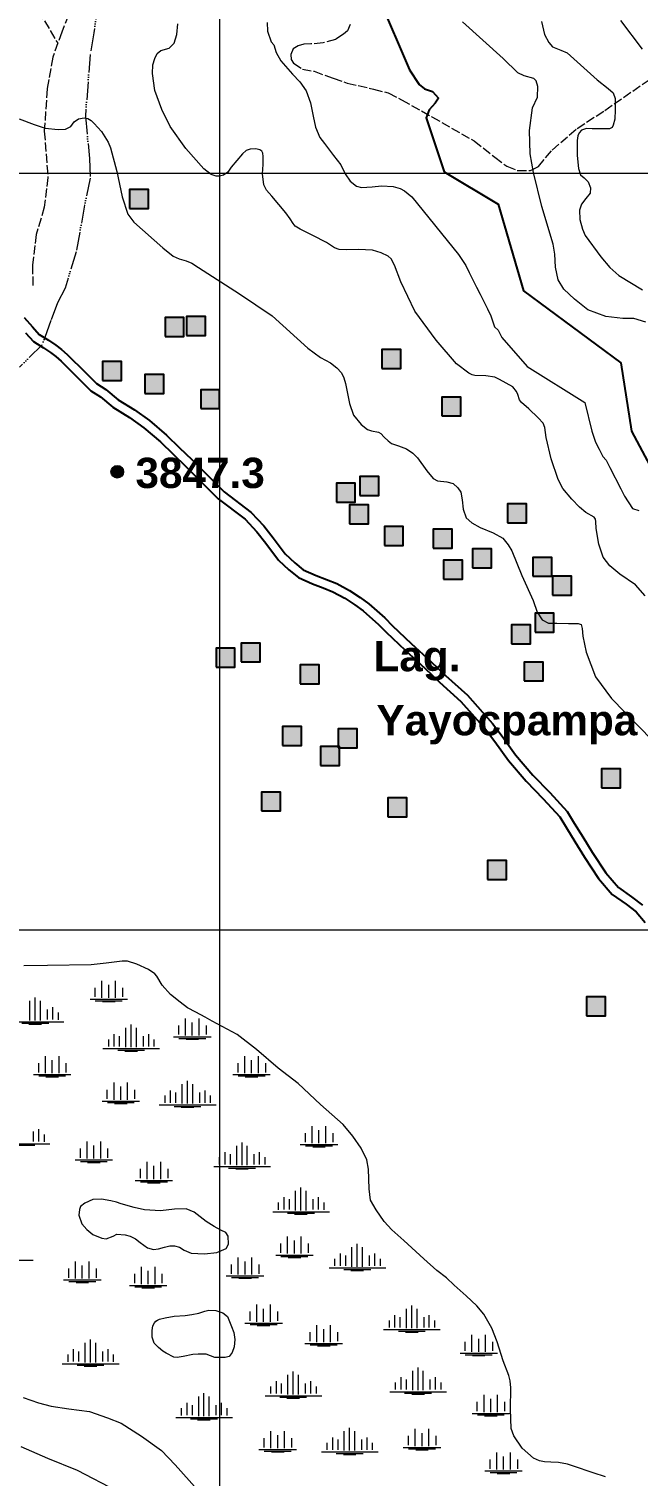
# Model space of a CAD drawing. Header units: metres. Extents: x 405809 to 420020, y 8257398 to 8272141.
# Drawn here: x 410748 to 411553, y 8263278 to 8265190 of the extents above; entities that cross this region are included whole.
import ezdxf

# ---------------------------------------------------------------- set-up
doc = ezdxf.new("R2010")
doc.units = ezdxf.units.M
doc.linetypes.add('ACAD_ISO02W100', pattern=[15, 12, -3])
doc.linetypes.add('ACAD_ISO06W100', pattern=[36, 24, -3, 0, -3, 0, -3, 0, -3])
doc.layers.add('AFIRMADO DOS A MAS VIAS', color=151, linetype='Continuous')
doc.layers.add('VIVIENDAS', color=1, linetype='Continuous')
for name, color, linetype, lineweight in [('BOFEDALES', 112, 'Continuous', 5), ('CAMINOS DE ERRADURA', 210, 'ACAD_ISO06W100', 20), ('CAMINOS1', 7, 'ACAD_ISO02W100', 5), ('COORDENADAS', 30, 'Continuous', 5), ('CURVAS MAESTRAS', 90, 'Continuous', 25), ('CURVAS SECUNDARIS', 46, 'Continuous', 9), ('PERIMETRO DE LA ISLA', 7, 'Continuous', 18), ('texto', 7, 'Continuous', 13)]:
    doc.layers.add(name, color=color, linetype=linetype, lineweight=lineweight)
doc.styles.add('CARLOS', font='arialbd.ttf', dxfattribs={"height": 48})

msp = doc.modelspace()

# ---------------------------------------------------------------- hatches: boundary and pattern name
at = {"layer": 'texto'}
h = msp.add_hatch(color=256, dxfattribs=at)
edge = h.paths.add_edge_path()
edge.add_arc((410864.8, 8264605.2), 8.37, 0, 360)
at = {"layer": 'VIVIENDAS'}
for points in [[(410881, 8264953.1), (410906, 8264953.1), (410906, 8264978.1), (410881, 8264978.1)], [(410927.9, 8264784), (410952.9, 8264784), (410952.9, 8264809), (410927.9, 8264809)], [(410956.4, 8264785.4), (410981.4, 8264785.4), (410981.4, 8264810.4), (410956.4, 8264810.4)], [(411214.6, 8264741.9), (411239.6, 8264741.9), (411239.6, 8264766.9), (411214.6, 8264766.9)], [(410845.4, 8264725.8), (410870.4, 8264725.8), (410870.4, 8264750.8), (410845.4, 8264750.8)], [(410901.4, 8264708.8), (410926.4, 8264708.8), (410926.4, 8264733.8), (410901.4, 8264733.8)], [(410975.1, 8264688.7), (411000.1, 8264688.7), (411000.1, 8264713.7), (410975.1, 8264713.7)], [(411293.9, 8264679), (411318.9, 8264679), (411318.9, 8264704), (411293.9, 8264704)], [(411185.5, 8264573.8), (411210.5, 8264573.8), (411210.5, 8264598.8), (411185.5, 8264598.8)], [(411154.4, 8264565.1), (411179.4, 8264565.1), (411179.4, 8264590.1), (411154.4, 8264590.1)], [(411171.8, 8264536.6), (411196.8, 8264536.6), (411196.8, 8264561.6), (411171.8, 8264561.6)], [(411380.5, 8264537.8), (411405.5, 8264537.8), (411405.5, 8264562.8), (411380.5, 8264562.8)], [(411217.8, 8264508), (411242.8, 8264508), (411242.8, 8264533), (411217.8, 8264533)], [(411282.4, 8264504.3), (411307.4, 8264504.3), (411307.4, 8264529.3), (411282.4, 8264529.3)], [(411334.5, 8264478.3), (411359.5, 8264478.3), (411359.5, 8264503.3), (411334.5, 8264503.3)], [(411296, 8264463.4), (411321, 8264463.4), (411321, 8264488.4), (411296, 8264488.4)], [(411414.1, 8264467.1), (411439.1, 8264467.1), (411439.1, 8264492.1), (411414.1, 8264492.1)], [(411440.1, 8264442.3), (411465.1, 8264442.3), (411465.1, 8264467.3), (411440.1, 8264467.3)], [(411417, 8264393.4), (411442, 8264393.4), (411442, 8264418.4), (411417, 8264418.4)], [(411385.9, 8264378), (411410.9, 8264378), (411410.9, 8264403), (411385.9, 8264403)], [(410995.3, 8264347.2), (411020.3, 8264347.2), (411020.3, 8264372.2), (410995.3, 8264372.2)], [(411028.7, 8264353.9), (411053.7, 8264353.9), (411053.7, 8264378.9), (411028.7, 8264378.9)], [(411106.7, 8264325), (411131.7, 8264325), (411131.7, 8264350), (411106.7, 8264350)], [(411402.6, 8264328.8), (411427.6, 8264328.8), (411427.6, 8264353.8), (411402.6, 8264353.8)], [(411083.3, 8264243.7), (411108.3, 8264243.7), (411108.3, 8264268.7), (411083.3, 8264268.7)], [(411156.9, 8264240.4), (411181.9, 8264240.4), (411181.9, 8264265.4), (411156.9, 8264265.4)], [(411133.5, 8264217), (411158.5, 8264217), (411158.5, 8264242), (411133.5, 8264242)], [(411504.8, 8264187.7), (411529.8, 8264187.7), (411529.8, 8264212.7), (411504.8, 8264212.7)], [(411055.5, 8264157), (411080.5, 8264157), (411080.5, 8264182), (411055.5, 8264182)], [(411222.6, 8264149.2), (411247.6, 8264149.2), (411247.6, 8264174.2), (411222.6, 8264174.2)], [(411354.3, 8264066.4), (411379.3, 8264066.4), (411379.3, 8264091.4), (411354.3, 8264091.4)], [(411485, 8263886.3), (411510, 8263886.3), (411510, 8263911.3), (411485, 8263911.3)]]:
    msp.add_hatch(color=256, dxfattribs=at).paths.add_polyline_path(points)

# ---------------------------------------------------------------- linework, layer by layer
at = {"layer": 'AFIRMADO DOS A MAS VIAS'}
for points in [[(410741.7, 8264809.2), (410752.7, 8264796.9), (410761.8, 8264786.5), (410773.8, 8264779.1), (410783.5, 8264772.6), (410791, 8264766.8), (410798.8, 8264760.3), (410822.8, 8264736.6), (410837.3, 8264721.7), (410849.6, 8264714), (410866.1, 8264700.4), (410887.5, 8264687.1), (410907.2, 8264672.9), (410929.9, 8264653.8), (410947.1, 8264637), (410963.3, 8264621.3), (411006.1, 8264578.7), (411041.7, 8264551.5), (411058.4, 8264533.9), (411070.7, 8264518), (411086.7, 8264496.7), (411099.5, 8264484.8), (411110.6, 8264475.7), (411127.5, 8264468.3), (411141.4, 8264462.9), (411155, 8264457.6), (411171.9, 8264448.5), (411185.9, 8264439.1), (411197.4, 8264430.9), (411218.4, 8264412.3), (411228.7, 8264401.6), (411253.4, 8264378.1), (411279.3, 8264354.6), (411298.7, 8264336.2), (411327.5, 8264310.2), (411360.9, 8264272.7), (411373.4, 8264255.7), (411391.1, 8264231.4), (411414.2, 8264204.3), (411436.5, 8264181.3), (411459.5, 8264156.4), (411468.8, 8264141.1), (411479.9, 8264122.9), (411492.5, 8264102.5), (411510.6, 8264075.1), (411527.2, 8264055.7), (411544.4, 8264043.6), (411558.9, 8264032.4)], [(410743.7, 8264789), (410754, 8264777.2), (410767.3, 8264769), (410776.5, 8264762.9), (410783.5, 8264757.4), (410790.7, 8264751.4), (410814.2, 8264728.2), (410829.7, 8264712.3), (410842.6, 8264704.2), (410859.1, 8264690.7), (410880.8, 8264677.1), (410899.8, 8264663.4), (410921.9, 8264644.9), (410938.7, 8264628.3), (410954.9, 8264612.8), (410998.2, 8264569.7), (411033.7, 8264542.5), (411049.3, 8264526.1), (411061.1, 8264510.7), (411077.8, 8264488.6), (411091.6, 8264475.7), (411104.2, 8264465.4), (411122.9, 8264457.2), (411137.1, 8264451.7), (411149.9, 8264446.7), (411165.7, 8264438.2), (411179, 8264429.2), (411189.9, 8264421.5), (411210.1, 8264403.6), (411220.2, 8264393.1), (411245.2, 8264369.3), (411271.2, 8264345.9), (411290.5, 8264327.4), (411318.9, 8264301.8), (411351.5, 8264265.2), (411363.7, 8264248.6), (411381.7, 8264223.9), (411405.3, 8264196.2), (411427.8, 8264173.1), (411449.9, 8264149.1), (411458.6, 8264134.9), (411469.7, 8264116.6), (411482.3, 8264096.1), (411501, 8264067.9), (411519.1, 8264046.8), (411537.3, 8264033.9), (411550.6, 8264023.6), (411562.6, 8264009.6)]]:
    msp.add_lwpolyline(points, dxfattribs=at)
at = {"layer": 'BOFEDALES'}
for p, q in [((410844.6, 8263910.1), (410844.6, 8263932.7)), ((410862.6, 8263910.1), (410862.6, 8263932.7)), ((410756.4, 8263880.2), (410756.4, 8263910.3)), ((410835.3, 8263923.4), (410835.3, 8263911.2)), ((410853.6, 8263910.1), (410853.6, 8263927.4)), ((410871.8, 8263923.4), (410871.8, 8263911.2)), ((410749.4, 8263880.2), (410749.4, 8263905.9)), ((410756.4, 8263880.2), (410756.4, 8263905.9)), ((410763.4, 8263880.2), (410763.4, 8263905.9)), ((410772.2, 8263894.8), (410772.2, 8263881.3)), ((410779.2, 8263897.6), (410779.2, 8263881.3)), ((410828.8, 8263908.3), (410878.3, 8263908.3)), ((410835.8, 8263906.3), (410871.3, 8263906.3)), ((410845.3, 8263905.1), (410861.9, 8263905.1)), ((410719.1, 8263878.4), (410794.1, 8263878.4)), ((410738.7, 8263876.4), (410774.2, 8263876.4)), ((410748.1, 8263875.2), (410764.8, 8263875.2)), ((410786.5, 8263890.6), (410786.5, 8263881.1)), ((410883.2, 8263844.8), (410883.2, 8263874.9)), ((410945.7, 8263873.7), (410945.7, 8263861.4)), ((410955, 8263860.3), (410955, 8263882.9)), ((410964, 8263860.3), (410964, 8263877.6)), ((410973, 8263860.3), (410973, 8263882.9)), ((410982.3, 8263873.7), (410982.3, 8263861.4)), ((410853.1, 8263855.2), (410853.1, 8263845.7)), ((410860.4, 8263862.2), (410860.4, 8263845.9)), ((410867.4, 8263859.3), (410867.4, 8263845.9)), ((410876.2, 8263844.8), (410876.2, 8263870.5)), ((410883.2, 8263844.8), (410883.2, 8263870.5)), ((410890.2, 8263844.8), (410890.2, 8263870.5)), ((410898.9, 8263859.3), (410898.9, 8263845.9)), ((410905.9, 8263862.2), (410905.9, 8263845.9)), ((410913.2, 8263855.2), (410913.2, 8263845.7)), ((410939.2, 8263858.5), (410988.8, 8263858.5)), ((410946.2, 8263856.5), (410981.8, 8263856.5)), ((410955.7, 8263855.3), (410972.3, 8263855.3)), ((410845.9, 8263843), (410920.8, 8263843)), ((410865.4, 8263841), (410900.9, 8263841)), ((410874.8, 8263839.7), (410891.5, 8263839.7)), ((410760.5, 8263823.9), (410760.5, 8263811.6)), ((410769.8, 8263810.5), (410769.8, 8263833.2)), ((410778.8, 8263810.5), (410778.8, 8263827.8)), ((410787.8, 8263810.5), (410787.8, 8263833.2)), ((410797, 8263823.9), (410797, 8263811.6)), ((411024.1, 8263823.9), (411024.1, 8263811.6)), ((411033.4, 8263810.5), (411033.4, 8263833.2)), ((411042.4, 8263810.5), (411042.4, 8263827.8)), ((411051.4, 8263810.5), (411051.4, 8263833.2)), ((411060.6, 8263823.9), (411060.6, 8263811.6)), ((410754, 8263808.8), (410803.5, 8263808.8)), ((410761, 8263806.8), (410796.5, 8263806.8)), ((410770.5, 8263805.5), (410787.1, 8263805.5)), ((410860.5, 8263775.4), (410860.5, 8263798)), ((410878.5, 8263775.4), (410878.5, 8263798)), ((410950.7, 8263770.4), (410950.7, 8263796.1)), ((410957.7, 8263770.4), (410957.7, 8263800.5)), ((410957.7, 8263770.4), (410957.7, 8263796.1)), ((410964.7, 8263770.4), (410964.7, 8263796.1)), ((411017.6, 8263808.8), (411067.1, 8263808.8)), ((411024.6, 8263806.8), (411060.1, 8263806.8)), ((411034, 8263805.5), (411050.7, 8263805.5)), ((410851.2, 8263788.7), (410851.2, 8263776.5)), ((410869.5, 8263775.4), (410869.5, 8263792.7)), ((410887.7, 8263788.7), (410887.7, 8263776.5)), ((410927.6, 8263780.8), (410927.6, 8263771.3)), ((410934.9, 8263787.8), (410934.9, 8263771.5)), ((410941.9, 8263784.9), (410941.9, 8263771.5)), ((410973.4, 8263784.9), (410973.4, 8263771.5)), ((410980.4, 8263787.8), (410980.4, 8263771.5)), ((410987.7, 8263780.8), (410987.7, 8263771.3)), ((410844.7, 8263773.6), (410894.2, 8263773.6)), ((410851.7, 8263771.6), (410887.2, 8263771.6)), ((410861.1, 8263770.3), (410877.8, 8263770.3)), ((410920.3, 8263768.6), (410995.3, 8263768.6)), ((410939.9, 8263766.6), (410975.4, 8263766.6)), ((410949.3, 8263765.4), (410966, 8263765.4)), ((411122.4, 8263718.1), (411122.4, 8263740.7)), ((411140.4, 8263718.1), (411140.4, 8263740.7)), ((410753.8, 8263733.6), (410753.8, 8263720.1)), ((410760.8, 8263736.5), (410760.8, 8263720.1)), ((410768.1, 8263729.4), (410768.1, 8263719.9)), ((410824.9, 8263697.6), (410824.9, 8263720.2)), ((410842.9, 8263697.6), (410842.9, 8263720.2)), ((411029.7, 8263688.9), (411029.7, 8263719)), ((411113.2, 8263731.4), (411113.2, 8263719.2)), ((411131.4, 8263718.1), (411131.4, 8263735.4)), ((411149.7, 8263731.4), (411149.7, 8263719.2)), ((410700.7, 8263717.2), (410775.7, 8263717.2)), ((410720.3, 8263715.2), (410755.8, 8263715.2)), ((410815.6, 8263710.9), (410815.6, 8263698.7)), ((410833.9, 8263697.6), (410833.9, 8263714.9)), ((410852.1, 8263710.9), (410852.1, 8263698.7)), ((411007, 8263706.3), (411007, 8263690)), ((411014, 8263703.5), (411014, 8263690)), ((411022.7, 8263688.9), (411022.7, 8263714.6)), ((411029.7, 8263688.9), (411029.7, 8263714.6)), ((411036.7, 8263688.9), (411036.7, 8263714.6)), ((411045.5, 8263703.5), (411045.5, 8263690)), ((411052.5, 8263706.3), (411052.5, 8263690)), ((411106.7, 8263716.3), (411156.2, 8263716.3)), ((411113.7, 8263714.3), (411149.2, 8263714.3)), ((411123.1, 8263713), (411139.7, 8263713)), ((410809.1, 8263695.8), (410858.6, 8263695.8)), ((410816.1, 8263693.8), (410851.6, 8263693.8)), ((410825.5, 8263692.5), (410842.2, 8263692.5)), ((410895, 8263684), (410895, 8263671.7)), ((410904.3, 8263670.6), (410904.3, 8263693.3)), ((410913.3, 8263670.6), (410913.3, 8263687.9)), ((410922.3, 8263670.6), (410922.3, 8263693.3)), ((410931.5, 8263684), (410931.5, 8263671.7)), ((410992.4, 8263687.1), (411067.3, 8263687.1)), ((410999.7, 8263699.3), (410999.7, 8263689.8)), ((411012, 8263685.1), (411047.5, 8263685.1)), ((411021.4, 8263683.9), (411038, 8263683.9)), ((411059.8, 8263699.3), (411059.8, 8263689.8)), ((410888.5, 8263668.9), (410938, 8263668.9)), ((410895.5, 8263666.9), (410931, 8263666.9)), ((410904.9, 8263665.6), (410921.6, 8263665.6)), ((411084.8, 8263646.6), (411084.8, 8263630.3)), ((411091.8, 8263643.8), (411091.8, 8263630.3)), ((411100.5, 8263629.2), (411100.5, 8263654.9)), ((411107.5, 8263629.2), (411107.5, 8263659.4)), ((411107.5, 8263629.2), (411107.5, 8263654.9)), ((411114.5, 8263629.2), (411114.5, 8263654.9)), ((411123.3, 8263643.8), (411123.3, 8263630.3)), ((411130.3, 8263646.6), (411130.3, 8263630.3)), ((411070.2, 8263627.4), (411145.2, 8263627.4)), ((411077.5, 8263639.6), (411077.5, 8263630.1)), ((411089.8, 8263625.4), (411125.3, 8263625.4)), ((411099.2, 8263624.2), (411115.9, 8263624.2)), ((411137.6, 8263639.6), (411137.6, 8263630.1)), ((411080.7, 8263585.4), (411080.7, 8263573.1)), ((411089.9, 8263572), (411089.9, 8263594.6)), ((411098.9, 8263572), (411098.9, 8263589.3)), ((411107.9, 8263572), (411107.9, 8263594.6)), ((411117.2, 8263585.4), (411117.2, 8263573.1)), ((411182, 8263554.8), (411182, 8263585)), ((411024.7, 8263544.5), (411024.7, 8263567.1)), ((411042.7, 8263544.5), (411042.7, 8263567.1)), ((411074.2, 8263570.2), (411123.7, 8263570.2)), ((411081.2, 8263568.2), (411116.7, 8263568.2)), ((411090.6, 8263567), (411107.2, 8263567)), ((411159.3, 8263572.3), (411159.3, 8263555.9)), ((411166.3, 8263569.4), (411166.3, 8263555.9)), ((411175, 8263554.8), (411175, 8263580.6)), ((411182, 8263554.8), (411182, 8263580.6)), ((411189, 8263554.8), (411189, 8263580.6)), ((411197.8, 8263569.4), (411197.8, 8263555.9)), ((411204.8, 8263572.3), (411204.8, 8263555.9)), ((410704.2, 8263563.4), (410753.7, 8263563.4)), ((410800.4, 8263552.3), (410800.4, 8263540)), ((410809.6, 8263539), (410809.6, 8263561.6)), ((410818.6, 8263539), (410818.6, 8263556.2)), ((410827.6, 8263539), (410827.6, 8263561.6)), ((410836.9, 8263552.3), (410836.9, 8263540)), ((410896.7, 8263531.9), (410896.7, 8263554.5)), ((410905.7, 8263531.9), (410905.7, 8263549.2)), ((410914.7, 8263531.9), (410914.7, 8263554.5)), ((411015.4, 8263557.8), (411015.4, 8263545.5)), ((411033.7, 8263544.5), (411033.7, 8263561.7)), ((411051.9, 8263557.8), (411051.9, 8263545.5)), ((411144.7, 8263553.1), (411219.7, 8263553.1)), ((411152, 8263565.3), (411152, 8263555.8)), ((411164.3, 8263551.1), (411199.8, 8263551.1)), ((411173.7, 8263549.8), (411190.4, 8263549.8)), ((411212.1, 8263565.3), (411212.1, 8263555.8)), ((410793.9, 8263537.2), (410843.4, 8263537.2)), ((410800.9, 8263535.2), (410836.4, 8263535.2)), ((410810.3, 8263533.9), (410827, 8263533.9)), ((410880.9, 8263530.1), (410930.4, 8263530.1)), ((410887.4, 8263545.3), (410887.4, 8263533)), ((410887.9, 8263528.1), (410923.4, 8263528.1)), ((410923.9, 8263545.3), (410923.9, 8263533)), ((411008.9, 8263542.7), (411058.4, 8263542.7)), ((411015.9, 8263540.7), (411051.4, 8263540.7)), ((411025.3, 8263539.4), (411042, 8263539.4)), ((410897.3, 8263526.9), (410914, 8263526.9)), ((411040, 8263495.4), (411040, 8263483.1)), ((411049.2, 8263482), (411049.2, 8263504.6)), ((411058.2, 8263482), (411058.2, 8263499.3)), ((411067.2, 8263482), (411067.2, 8263504.6)), ((411076.5, 8263495.4), (411076.5, 8263483.1)), ((411231.3, 8263490.8), (411231.3, 8263474.4)), ((411247.1, 8263473.4), (411247.1, 8263499.1)), ((411254.1, 8263473.4), (411254.1, 8263503.5)), ((411254.1, 8263473.4), (411254.1, 8263499.1)), ((411261.1, 8263473.4), (411261.1, 8263499.1)), ((411276.8, 8263490.8), (411276.8, 8263474.4)), ((411033.5, 8263480.2), (411083, 8263480.2)), ((411040.5, 8263478.2), (411076, 8263478.2)), ((411049.9, 8263477), (411066.6, 8263477)), ((411128.6, 8263455.1), (411128.6, 8263477.7)), ((411137.6, 8263455.1), (411137.6, 8263472.4)), ((411146.6, 8263455.1), (411146.6, 8263477.7)), ((411216.8, 8263471.6), (411291.7, 8263471.6)), ((411224, 8263483.8), (411224, 8263474.3)), ((411238.3, 8263487.9), (411238.3, 8263474.4)), ((411269.8, 8263487.9), (411269.8, 8263474.4)), ((411284.2, 8263483.8), (411284.2, 8263474.3)), ((410822.4, 8263428.3), (410822.4, 8263454)), ((410829.4, 8263428.3), (410829.4, 8263458.4)), ((410829.4, 8263428.3), (410829.4, 8263454)), ((410836.4, 8263428.3), (410836.4, 8263454)), ((411112.9, 8263453.3), (411162.4, 8263453.3)), ((411119.4, 8263468.4), (411119.4, 8263456.2)), ((411119.9, 8263451.3), (411155.4, 8263451.3)), ((411155.9, 8263468.4), (411155.9, 8263456.2)), ((411236.3, 8263469.6), (411271.8, 8263469.6)), ((411245.8, 8263468.3), (411262.4, 8263468.3)), ((411324.3, 8263455.6), (411324.3, 8263443.4)), ((411333.5, 8263442.3), (411333.5, 8263464.9)), ((411342.5, 8263442.3), (411342.5, 8263459.6)), ((411351.5, 8263442.3), (411351.5, 8263464.9)), ((411360.8, 8263455.6), (411360.8, 8263443.4)), ((410799.4, 8263438.7), (410799.4, 8263429.2)), ((410806.7, 8263445.7), (410806.7, 8263429.4)), ((410813.7, 8263442.8), (410813.7, 8263429.4)), ((410845.2, 8263442.8), (410845.2, 8263429.4)), ((410852.2, 8263445.7), (410852.2, 8263429.4)), ((410859.5, 8263438.7), (410859.5, 8263429.2)), ((411129.3, 8263450.1), (411146, 8263450.1)), ((411317.8, 8263440.5), (411367.3, 8263440.5)), ((411324.8, 8263438.5), (411360.3, 8263438.5)), ((411334.2, 8263437.2), (411350.8, 8263437.2)), ((410792.1, 8263426.5), (410867.1, 8263426.5)), ((410811.7, 8263424.5), (410847.2, 8263424.5)), ((410821.1, 8263423.3), (410837.8, 8263423.3)), ((411097.4, 8263386.1), (411097.4, 8263416.2)), ((411255.3, 8263391.4), (411255.3, 8263417.1)), ((411262.3, 8263391.4), (411262.3, 8263421.5)), ((411262.3, 8263391.4), (411262.3, 8263417.1)), ((411269.3, 8263391.4), (411269.3, 8263417.1)), ((411067.3, 8263396.5), (411067.3, 8263387)), ((411074.6, 8263403.5), (411074.6, 8263387.2)), ((411081.6, 8263400.6), (411081.6, 8263387.2)), ((411090.4, 8263386.1), (411090.4, 8263411.8)), ((411097.4, 8263386.1), (411097.4, 8263411.8)), ((411104.4, 8263386.1), (411104.4, 8263411.8)), ((411113.1, 8263400.6), (411113.1, 8263387.2)), ((411120.1, 8263403.5), (411120.1, 8263387.2)), ((411127.5, 8263396.5), (411127.5, 8263387)), ((411232.3, 8263401.8), (411232.3, 8263392.3)), ((411239.6, 8263408.8), (411239.6, 8263392.5)), ((411246.6, 8263405.9), (411246.6, 8263392.5)), ((411278.1, 8263405.9), (411278.1, 8263392.5)), ((411285.1, 8263408.8), (411285.1, 8263392.5)), ((411292.4, 8263401.8), (411292.4, 8263392.3)), ((410956.6, 8263374.8), (410956.6, 8263358.5)), ((410972.4, 8263357.4), (410972.4, 8263383.1)), ((410979.4, 8263357.4), (410979.4, 8263387.5)), ((410979.4, 8263357.4), (410979.4, 8263383.1)), ((410986.4, 8263357.4), (410986.4, 8263383.1)), ((411002.1, 8263374.8), (411002.1, 8263358.5)), ((411060.1, 8263384.3), (411135, 8263384.3)), ((411079.6, 8263382.3), (411115.1, 8263382.3)), ((411089.1, 8263381), (411105.7, 8263381)), ((411225, 8263389.6), (411300, 8263389.6)), ((411244.6, 8263387.6), (411280.1, 8263387.6)), ((411254, 8263386.3), (411270.7, 8263386.3)), ((411340.2, 8263376), (411340.2, 8263363.8)), ((411349.5, 8263362.7), (411349.5, 8263385.3)), ((411358.5, 8263362.7), (411358.5, 8263380)), ((411367.5, 8263362.7), (411367.5, 8263385.3)), ((411376.7, 8263376), (411376.7, 8263363.8)), ((410942.1, 8263355.6), (411017, 8263355.6)), ((410949.3, 8263367.8), (410949.3, 8263358.3)), ((410963.6, 8263371.9), (410963.6, 8263358.5)), ((410995.1, 8263371.9), (410995.1, 8263358.5)), ((411009.4, 8263367.8), (411009.4, 8263358.3)), ((411333.7, 8263360.9), (411383.2, 8263360.9)), ((411340.7, 8263358.9), (411376.2, 8263358.9)), ((411350.1, 8263357.7), (411366.8, 8263357.7)), ((410961.6, 8263353.6), (410997.1, 8263353.6)), ((410971, 8263352.3), (410987.7, 8263352.3)), ((411067.9, 8263314.9), (411067.9, 8263337.5)), ((411085.9, 8263314.9), (411085.9, 8263337.5)), ((411164.9, 8263311.7), (411164.9, 8263337.4)), ((411171.9, 8263311.7), (411171.9, 8263341.8)), ((411171.9, 8263311.7), (411171.9, 8263337.4)), ((411178.9, 8263311.7), (411178.9, 8263337.4)), ((411258.6, 8263317.7), (411258.6, 8263340.3)), ((411276.6, 8263317.7), (411276.6, 8263340.3)), ((411058.6, 8263328.3), (411058.6, 8263316)), ((411076.9, 8263314.9), (411076.9, 8263332.2)), ((411095.2, 8263328.3), (411095.2, 8263316)), ((411141.8, 8263322.1), (411141.8, 8263312.6)), ((411149.1, 8263329.1), (411149.1, 8263312.8)), ((411156.1, 8263326.3), (411156.1, 8263312.8)), ((411187.6, 8263326.3), (411187.6, 8263312.8)), ((411194.6, 8263329.1), (411194.6, 8263312.8)), ((411201.9, 8263322.1), (411201.9, 8263312.6)), ((411249.3, 8263331.1), (411249.3, 8263318.8)), ((411267.6, 8263317.7), (411267.6, 8263335)), ((411285.9, 8263331.1), (411285.9, 8263318.8)), ((411052.1, 8263313.1), (411101.7, 8263313.1)), ((411059.1, 8263311.1), (411094.7, 8263311.1)), ((411068.6, 8263309.9), (411085.2, 8263309.9)), ((411134.6, 8263309.9), (411209.5, 8263309.9)), ((411154.1, 8263307.9), (411189.6, 8263307.9)), ((411163.6, 8263306.7), (411180.2, 8263306.7)), ((411242.8, 8263315.9), (411292.4, 8263315.9)), ((411249.8, 8263313.9), (411285.4, 8263313.9)), ((411259.3, 8263312.7), (411275.9, 8263312.7)), ((411357.1, 8263299.9), (411357.1, 8263287.7)), ((411366.4, 8263286.6), (411366.4, 8263309.2)), ((411375.4, 8263286.6), (411375.4, 8263303.8)), ((411384.4, 8263286.6), (411384.4, 8263309.2)), ((411393.6, 8263299.9), (411393.6, 8263287.7)), ((411350.6, 8263284.8), (411400.1, 8263284.8)), ((411357.6, 8263282.8), (411393.1, 8263282.8)), ((411367, 8263281.5), (411383.7, 8263281.5))]:
    msp.add_line(p, q, dxfattribs=at)
at = {"layer": 'CAMINOS DE ERRADURA'}
msp.add_lwpolyline([(410845.7, 8265262.7), (410833.7, 8265185.1), (410829.1, 8265156.7), (410822.7, 8265075.4), (410828.2, 8265019.4), (410829.1, 8264993.3), (410821.7, 8264957.5), (410810.7, 8264895.9), (410795.9, 8264847.7), (410785.8, 8264828.4), (410777.1, 8264805.3), (410765.5, 8264773), (410735.6, 8264743.7)], dxfattribs=at)
at = {"layer": 'CAMINOS1'}
for points in [[(410753.2, 8265227), (410786.1, 8265171.5)], [(410800.3, 8265208.7), (410791.4, 8265186.4), (410779.5, 8265153), (410772.1, 8265111.2), (410768.4, 8265055.4), (410773.2, 8264994.3), (410768.3, 8264954.9), (410757.8, 8264919), (410752.6, 8264878.5), (410753.4, 8264850.1)], [(411172.7, 8265196.4), (411169.2, 8265188), (411163.9, 8265183.4), (411153.2, 8265176.4), (411136.8, 8265172), (411120.6, 8265170.6), (411111.4, 8265170.5), (411103.7, 8265168.2), (411097.3, 8265164.3), (411094.3, 8265156.5), (411094.7, 8265150), (411097.9, 8265145.3), (411109.4, 8265137.5), (411124.9, 8265134.5), (411150.1, 8265125.4), (411168.7, 8265119), (411203.4, 8265111), (411223, 8265105.8), (411240.6, 8265096.7), (411280.6, 8265074.4), (411336.5, 8265042.4), (411363.7, 8265021), (411379.5, 8265009), (411393.8, 8265003.3), (411410.9, 8265003.3), (411421.4, 8265008.5), (411439.5, 8265030.4), (411472.5, 8265059), (411509.2, 8265082.8), (411566.4, 8265122.4)]]:
    msp.add_lwpolyline(points, dxfattribs=at)
at = {"layer": 'COORDENADAS'}
for p, q in [((411000, 8271350), (411000, 8257550)), ((406200, 8265000), (419600, 8265000)), ((406200, 8264000), (419600, 8264000))]:
    msp.add_line(p, q, dxfattribs=at)
at = {"layer": 'CURVAS MAESTRAS'}
msp.add_lwpolyline([(411211.1, 8265230.4), (411251.1, 8265136.2), (411263.6, 8265117.1), (411271, 8265111.3), (411281.3, 8265107.6), (411289.4, 8265098.8), (411285, 8265092.2), (411276.9, 8265083.4), (411273, 8265073.2), (411296.8, 8265001.7), (411368.2, 8264958.9), (411401.6, 8264844.5), (411530.2, 8264749.3), (411544.5, 8264658.8), (411582.6, 8264587.3), (411610.7, 8264546.1)], dxfattribs=at)
at = {"layer": 'CURVAS SECUNDARIS'}
for points in [[(411562.5, 8264441.5), (411549.9, 8264455.9), (411529.1, 8264469.8), (411515.7, 8264480.9), (411506.8, 8264492.4), (411501.4, 8264509.5), (411497.9, 8264530.4), (411497.3, 8264539.6), (411496.7, 8264542.6), (411495, 8264545.4), (411483.9, 8264551.4), (411475.8, 8264558.5), (411465.7, 8264568.9), (411453.8, 8264583.1), (411447.4, 8264595), (411438.2, 8264622.2), (411431.5, 8264650.6), (411429.7, 8264663.8), (411427.5, 8264669.6), (411421.1, 8264676.6), (411408.6, 8264688.5), (411399.1, 8264696.7), (411396.3, 8264700.5), (411394.2, 8264707.5), (411392.4, 8264711.5), (411387.8, 8264717.3), (411369.8, 8264727), (411363.9, 8264730.2), (411351.7, 8264732), (411337.4, 8264732.6), (411333.8, 8264733.2), (411329.3, 8264735.6), (411313, 8264748), (411286.2, 8264779.3), (411257.9, 8264817.4), (411239.6, 8264856.4), (411231.4, 8264878.3), (411227, 8264886.6), (411222.7, 8264890.1), (411213.6, 8264894.7), (411202.1, 8264898), (411183.8, 8264898.8), (411168.1, 8264898.4), (411158.2, 8264899), (411151.8, 8264901.4), (411141.3, 8264908.1), (411123.4, 8264917.3), (411106.6, 8264925.7), (411099.8, 8264929.8), (411097.1, 8264933.3), (411093.4, 8264939.7), (411087.8, 8264947.6), (411069.1, 8264969.4), (411062.2, 8264977.5), (411058.5, 8264984.6), (411056.9, 8264998.9), (411057.5, 8265011.1), (411057.8, 8265022), (411057.4, 8265026.4), (411055.8, 8265029), (411053.4, 8265030.6), (411048, 8265032.1), (411040.4, 8265031.5), (411035.2, 8265029.6), (411030.1, 8265025.2), (411015.4, 8265007.6), (411010.8, 8265001.3), (411005.4, 8264997.4), (411000.1, 8264995.9), (410995.4, 8264996.1), (410989.1, 8264998.2), (410979.1, 8265005.8), (410955.6, 8265032.3), (410934.7, 8265061.6), (410923.9, 8265083.8), (410914.4, 8265109.2), (410911.2, 8265131.5), (410911.7, 8265143.1), (410914.5, 8265151.6), (410917.4, 8265157.8), (410922.5, 8265161.8), (410933.3, 8265165.2), (410940.2, 8265171.5), (410943.6, 8265182.9), (410944.7, 8265197.1)], [(411062.9, 8265198.8), (411063.4, 8265187.5), (411068.2, 8265173.2), (411071.8, 8265169.5), (411074.7, 8265159.1), (411081.1, 8265148.4), (411096.2, 8265130.9), (411106.1, 8265120.5), (411114.5, 8265108.6), (411120, 8265092.7), (411123.5, 8265075.2), (411127, 8265060.7), (411132.5, 8265047.1), (411138.6, 8265038.9), (411150.7, 8265023.1), (411160.4, 8265011), (411166.1, 8264998.9), (411172.5, 8264989.2), (411181, 8264982.7), (411187.5, 8264980.7), (411201.7, 8264981.9), (411214.2, 8264983.1), (411229.6, 8264982.3), (411238.9, 8264979.5), (411244.5, 8264976.3), (411253.9, 8264968.4), (411315.9, 8264892.2), (411325.4, 8264877.9), (411330.1, 8264868.4), (411334.9, 8264858.8), (411339.7, 8264849.3), (411344.4, 8264839.8), (411349.2, 8264830.3), (411354, 8264820.7), (411358.7, 8264811.2), (411363.5, 8264796.9), (411368.2, 8264792.2), (411373, 8264782.6), (411406.4, 8264744.5), (411482.6, 8264696.9), (411492.1, 8264658.8), (411496.9, 8264644.5), (411501.6, 8264635), (411506.4, 8264625.4), (411511.1, 8264620.7), (411515.9, 8264611.1), (411530.2, 8264582.6), (411535, 8264573), (411545.9, 8264556.8), (411554, 8264554)], [(411563.3, 8264802.8), (411547.4, 8264807.9), (411533.2, 8264807.9), (411510.5, 8264810.3), (411486.9, 8264819.4), (411468.9, 8264833.3), (411455.1, 8264846.5), (411447.6, 8264859), (411443.9, 8264875.7), (411443.2, 8264892.9), (411441, 8264906), (411426, 8264955.6), (411415, 8265000.8), (411410.3, 8265025.6), (411409.7, 8265056.1), (411413.7, 8265086.4), (411420, 8265100.4), (411420.7, 8265114.2), (411418.4, 8265121.8), (411415.4, 8265124.9), (411402.6, 8265128.5), (411394.1, 8265132.5), (411374.9, 8265151.6), (411320.9, 8265199.7)], [(411425.7, 8265200.2), (411429.5, 8265182.9), (411435.4, 8265172.7), (411440.1, 8265166.8), (411451.1, 8265162.6), (411459.2, 8265158.7), (411499, 8265123.4), (411513.7, 8265111.7), (411520.4, 8265106.1), (411522.7, 8265098.7), (411522.7, 8265083.7), (411522.2, 8265071), (411520.2, 8265063.4), (411518.9, 8265060.3), (411515.4, 8265058.4), (411492.4, 8265058.4), (411484.8, 8265059), (411478.5, 8265056.7), (411475.4, 8265053.1), (411473.5, 8265049), (411472.7, 8265043.2), (411472.7, 8265023.1), (411474.3, 8265006.2), (411476.9, 8264997.8), (411481.7, 8264993.5), (411487, 8264988.3), (411490.2, 8264980.3), (411489.6, 8264973.5), (411484.3, 8264966.6), (411478.2, 8264959), (411475.9, 8264951), (411476.1, 8264938.7), (411479.5, 8264926), (411483.1, 8264917.6), (411504, 8264889.5), (411515.9, 8264875), (411527.9, 8264864.6), (411559, 8264845.5)], [(411558.8, 8265163.7), (411530.2, 8265201.8)], [(410735.2, 8265071.6), (410754.8, 8265064.3), (410769.3, 8265059.3), (410786.6, 8265057.7), (410796.4, 8265058), (410803.3, 8265061.5), (410808, 8265067.5), (410813.7, 8265071.5), (410820.9, 8265073.1), (410825.9, 8265071.9), (410830.3, 8265069.3), (410834.4, 8265065.5), (410843.9, 8265054.9), (410852.9, 8265040.9), (410855.8, 8265033.4), (410864.2, 8265001.9), (410871.5, 8264968.8), (410878.8, 8264945.8), (410886.5, 8264935.2), (410924.9, 8264901.1), (410938.6, 8264890.2), (410946.7, 8264886.7), (410955.8, 8264884.2), (410963.2, 8264881.1), (410972.1, 8264875.3), (411026.2, 8264840.2), (411069.6, 8264811.3), (411116.7, 8264768.7), (411133.2, 8264756.3), (411146.8, 8264749), (411155.2, 8264742.4), (411161.1, 8264735.9), (411164.4, 8264729.5), (411166.3, 8264722.1), (411171.6, 8264695.5), (411176.9, 8264680.1), (411187, 8264667.8), (411195.6, 8264661.1), (411200.6, 8264659.2), (411210, 8264657.5), (411213, 8264655.9), (411217.7, 8264651.2), (411223, 8264646.2), (411227.3, 8264642.7), (411236.7, 8264639.6), (411247.2, 8264635.7), (411255.6, 8264629.8), (411261.8, 8264623.6), (411274.1, 8264606.7), (411282.5, 8264596.3), (411288, 8264593.5), (411300.2, 8264592.1), (411308.9, 8264589.7), (411314.9, 8264584.1), (411318.7, 8264578.5), (411320.8, 8264568.1), (411321.9, 8264555.8), (411326.1, 8264544.3), (411333.4, 8264537.7), (411344.6, 8264531.8), (411361.6, 8264524.5), (411374.5, 8264517.5), (411381.5, 8264508.5), (411386.4, 8264500.6), (411399.7, 8264468.2), (411414.3, 8264435), (411419.6, 8264419.7), (411426.2, 8264409.6), (411434.6, 8264405.1), (411445.7, 8264405.4), (411461, 8264404.7), (411473.9, 8264404.7), (411477.8, 8264403.3), (411479.2, 8264398.1), (411480.2, 8264388), (411484.7, 8264366.8), (411496.9, 8264334.1), (411518.1, 8264305.8), (411571.7, 8264250.5)], [(410814.7, 8263630.5), (410814.2, 8263623), (410817.8, 8263611.4), (410824.4, 8263604.1), (410832.7, 8263597.5), (410844.2, 8263592.3), (410850.3, 8263591.6), (410859.3, 8263595.1), (410864.2, 8263597.7), (410875.3, 8263597), (410881.9, 8263594.9), (410888.7, 8263591.8), (410894.9, 8263586.9), (410904.6, 8263579.8), (410912.9, 8263577.7), (410919.5, 8263578.2), (410927.2, 8263580.8), (410934.3, 8263582.2), (410940.4, 8263582.4), (410947, 8263580.5), (410953.4, 8263576.5), (410962.4, 8263572.7), (410980.3, 8263571.6), (410996.3, 8263573.4), (411008.6, 8263578.6), (411011.7, 8263584.5), (411011.2, 8263594.9), (411008.1, 8263600), (411001.5, 8263603.1), (410992.8, 8263607.7), (410982.1, 8263614.4), (410966.4, 8263626.8), (410956, 8263631.4), (410940.3, 8263630.8), (410921.9, 8263628.8), (410900.8, 8263629.8), (410887.1, 8263633.1), (410870.1, 8263637.8), (410863.7, 8263639.9), (410856.2, 8263642), (410843.9, 8263644.1), (410832.4, 8263643.7), (410821.8, 8263638.7), (410816.2, 8263634.2), (410814.7, 8263630.5)], [(410925.2, 8263443.1), (410919.4, 8263448.1), (410913.5, 8263453.7), (410911.1, 8263461.8), (410911, 8263470.3), (410911.9, 8263476.6), (410913.8, 8263480.7), (410915.6, 8263482.6), (410917.9, 8263484.3), (410920.7, 8263485.4), (410928, 8263487.3), (410940, 8263489.4), (410954.4, 8263490.2), (410963.4, 8263491.8), (410972.4, 8263493.5), (410980.5, 8263496.1), (410985.9, 8263497.2), (410995.1, 8263497.1), (411004.5, 8263493.9), (411010.3, 8263488.8), (411015.9, 8263475.9), (411018.7, 8263467.8), (411020.3, 8263458.7), (411019.4, 8263448.8), (411016.7, 8263441.5), (411012.7, 8263436.2), (411007.2, 8263434.9), (410993.9, 8263434.7), (410982.2, 8263439), (410971.9, 8263439.4), (410964.6, 8263438.9), (410951.8, 8263436), (410944.1, 8263434.8), (410939.5, 8263435.3), (410929.6, 8263440.3), (410925.2, 8263443.1)], [(410740.5, 8263382), (410760.9, 8263375), (410777.3, 8263370.4), (410800.6, 8263366.9), (410828, 8263363.4), (410851.9, 8263355.2), (410870, 8263347.9), (410897, 8263330.9), (410923.3, 8263311.8), (410941.2, 8263293.1), (410971, 8263260.1)], [(410864.8, 8263258.3), (410812.4, 8263285.4), (410772.9, 8263301.5), (410738, 8263316.7)]]:
    msp.add_lwpolyline(points, dxfattribs=at)
at = {"layer": 'PERIMETRO DE LA ISLA'}
msp.add_lwpolyline([(411510.1, 8263276.9), (411493.9, 8263282.3), (411467.6, 8263291.3), (411460, 8263293.8), (411448, 8263296.1), (411437.9, 8263296.3), (411429.5, 8263296.8), (411422.9, 8263298.3), (411415, 8263301.9), (411400.1, 8263314.8), (411389.1, 8263331.1), (411385.3, 8263341), (411384.6, 8263366.4), (411384.8, 8263394.9), (411383.9, 8263403.9), (411382.1, 8263411), (411375, 8263430.3), (411367.1, 8263455.6), (411359.8, 8263473.6), (411349.3, 8263491.9), (411339.9, 8263502.9), (411325.9, 8263516.4), (411310.2, 8263530.4), (411299.8, 8263539.9), (411287.2, 8263549.9), (411270.1, 8263565.3), (411243.5, 8263589.2), (411227.9, 8263603.6), (411217.7, 8263614.3), (411207, 8263630.1), (411199.5, 8263642.7), (411197.9, 8263657.8), (411196.8, 8263683.7), (411194.6, 8263695.9), (411187.1, 8263711.2), (411176.3, 8263727.2), (411163.2, 8263742.8), (411133.6, 8263768.9), (411103.8, 8263796.9), (411077.5, 8263817.2), (411048.8, 8263841.7), (411023.2, 8263861.4), (410990.4, 8263879.3), (410981, 8263884.5), (410968.5, 8263891.2), (410957.8, 8263897), (410947.8, 8263904.5), (410935.3, 8263914.6), (410924, 8263926.6), (410917.1, 8263938.6), (410914.4, 8263941.9), (410906, 8263947.5), (410890.8, 8263954.4), (410878.2, 8263958.4), (410871.1, 8263958.6), (410850, 8263956), (410830.5, 8263953.6), (410772.8, 8263952.7), (410741.5, 8263952.5)], dxfattribs=at)
at = {"layer": 'texto'}
msp.add_circle((410864.8, 8264605.2), 8.37, dxfattribs=at)
at = {"layer": 'VIVIENDAS'}
for points in [[(410881, 8264953.1), (410906, 8264953.1), (410906, 8264978.1), (410881, 8264978.1)], [(410927.9, 8264784), (410952.9, 8264784), (410952.9, 8264809), (410927.9, 8264809)], [(410956.4, 8264785.4), (410981.4, 8264785.4), (410981.4, 8264810.4), (410956.4, 8264810.4)], [(411214.6, 8264741.9), (411239.6, 8264741.9), (411239.6, 8264766.9), (411214.6, 8264766.9)], [(410845.4, 8264725.8), (410870.4, 8264725.8), (410870.4, 8264750.8), (410845.4, 8264750.8)], [(410901.4, 8264708.8), (410926.4, 8264708.8), (410926.4, 8264733.8), (410901.4, 8264733.8)], [(410975.1, 8264688.7), (411000.1, 8264688.7), (411000.1, 8264713.7), (410975.1, 8264713.7)], [(411293.9, 8264679), (411318.9, 8264679), (411318.9, 8264704), (411293.9, 8264704)], [(411185.5, 8264573.8), (411210.5, 8264573.8), (411210.5, 8264598.8), (411185.5, 8264598.8)], [(411154.4, 8264565.1), (411179.4, 8264565.1), (411179.4, 8264590.1), (411154.4, 8264590.1)], [(411171.8, 8264536.6), (411196.8, 8264536.6), (411196.8, 8264561.6), (411171.8, 8264561.6)], [(411380.5, 8264537.8), (411405.5, 8264537.8), (411405.5, 8264562.8), (411380.5, 8264562.8)], [(411217.8, 8264508), (411242.8, 8264508), (411242.8, 8264533), (411217.8, 8264533)], [(411282.4, 8264504.3), (411307.4, 8264504.3), (411307.4, 8264529.3), (411282.4, 8264529.3)], [(411334.5, 8264478.3), (411359.5, 8264478.3), (411359.5, 8264503.3), (411334.5, 8264503.3)], [(411296, 8264463.4), (411321, 8264463.4), (411321, 8264488.4), (411296, 8264488.4)], [(411414.1, 8264467.1), (411439.1, 8264467.1), (411439.1, 8264492.1), (411414.1, 8264492.1)], [(411440.1, 8264442.3), (411465.1, 8264442.3), (411465.1, 8264467.3), (411440.1, 8264467.3)], [(411417, 8264393.4), (411442, 8264393.4), (411442, 8264418.4), (411417, 8264418.4)], [(411385.9, 8264378), (411410.9, 8264378), (411410.9, 8264403), (411385.9, 8264403)], [(410995.3, 8264347.2), (411020.3, 8264347.2), (411020.3, 8264372.2), (410995.3, 8264372.2)], [(411028.7, 8264353.9), (411053.7, 8264353.9), (411053.7, 8264378.9), (411028.7, 8264378.9)], [(411106.7, 8264325), (411131.7, 8264325), (411131.7, 8264350), (411106.7, 8264350)], [(411402.6, 8264328.8), (411427.6, 8264328.8), (411427.6, 8264353.8), (411402.6, 8264353.8)], [(411083.3, 8264243.7), (411108.3, 8264243.7), (411108.3, 8264268.7), (411083.3, 8264268.7)], [(411156.9, 8264240.4), (411181.9, 8264240.4), (411181.9, 8264265.4), (411156.9, 8264265.4)], [(411133.5, 8264217), (411158.5, 8264217), (411158.5, 8264242), (411133.5, 8264242)], [(411504.8, 8264187.7), (411529.8, 8264187.7), (411529.8, 8264212.7), (411504.8, 8264212.7)], [(411055.5, 8264157), (411080.5, 8264157), (411080.5, 8264182), (411055.5, 8264182)], [(411222.6, 8264149.2), (411247.6, 8264149.2), (411247.6, 8264174.2), (411222.6, 8264174.2)], [(411354.3, 8264066.4), (411379.3, 8264066.4), (411379.3, 8264091.4), (411354.3, 8264091.4)], [(411485, 8263886.3), (411510, 8263886.3), (411510, 8263911.3), (411485, 8263911.3)]]:
    msp.add_lwpolyline(points, close=True, dxfattribs=at)

# ---------------------------------------------------------------- texts
at = {"layer": 'texto', "style": 'CARLOS'}
for s, p in [('3847.3', (410888.9, 8264583.8)), ('Lag.', (411203.5, 8264341.6)), ('Yayocpampa', (411207.4, 8264257))]:
    msp.add_text(s, height=40, dxfattribs=at).set_placement(p)

doc.saveas('drawing.dxf')
